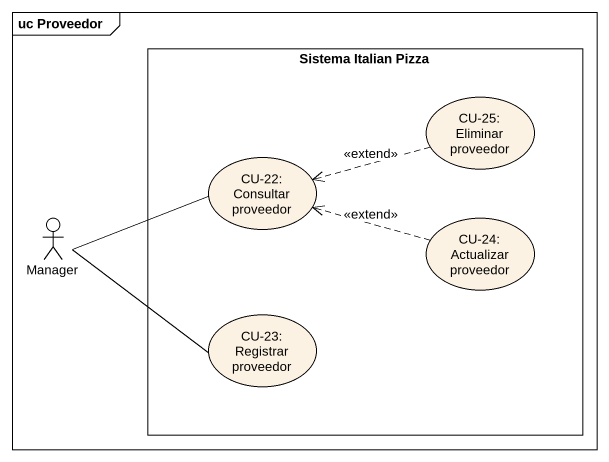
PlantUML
@startuml
mainframe uc Proveedor
rectangle "Sistema Italian Pizza" as Sistema_Italian_Pizza {
  usecase "CU-25: Eliminar proveedor" as CU_25_Eliminar_proveedor
  usecase "CU-22: Consultar proveedor" as CU_22_Consultar_proveedor
  usecase "CU-24: Actualizar proveedor" as CU_24_Actualizar_proveedor
  usecase "CU-23: Registrar proveedor" as CU_23_Registrar_proveedor
}
actor Manager
CU_25_Eliminar_proveedor .left.> CU_22_Consultar_proveedor : <<extend>>
Manager -right- CU_22_Consultar_proveedor
Manager -right- CU_23_Registrar_proveedor
CU_24_Actualizar_proveedor .left.> CU_22_Consultar_proveedor : <<extend>>
@enduml
